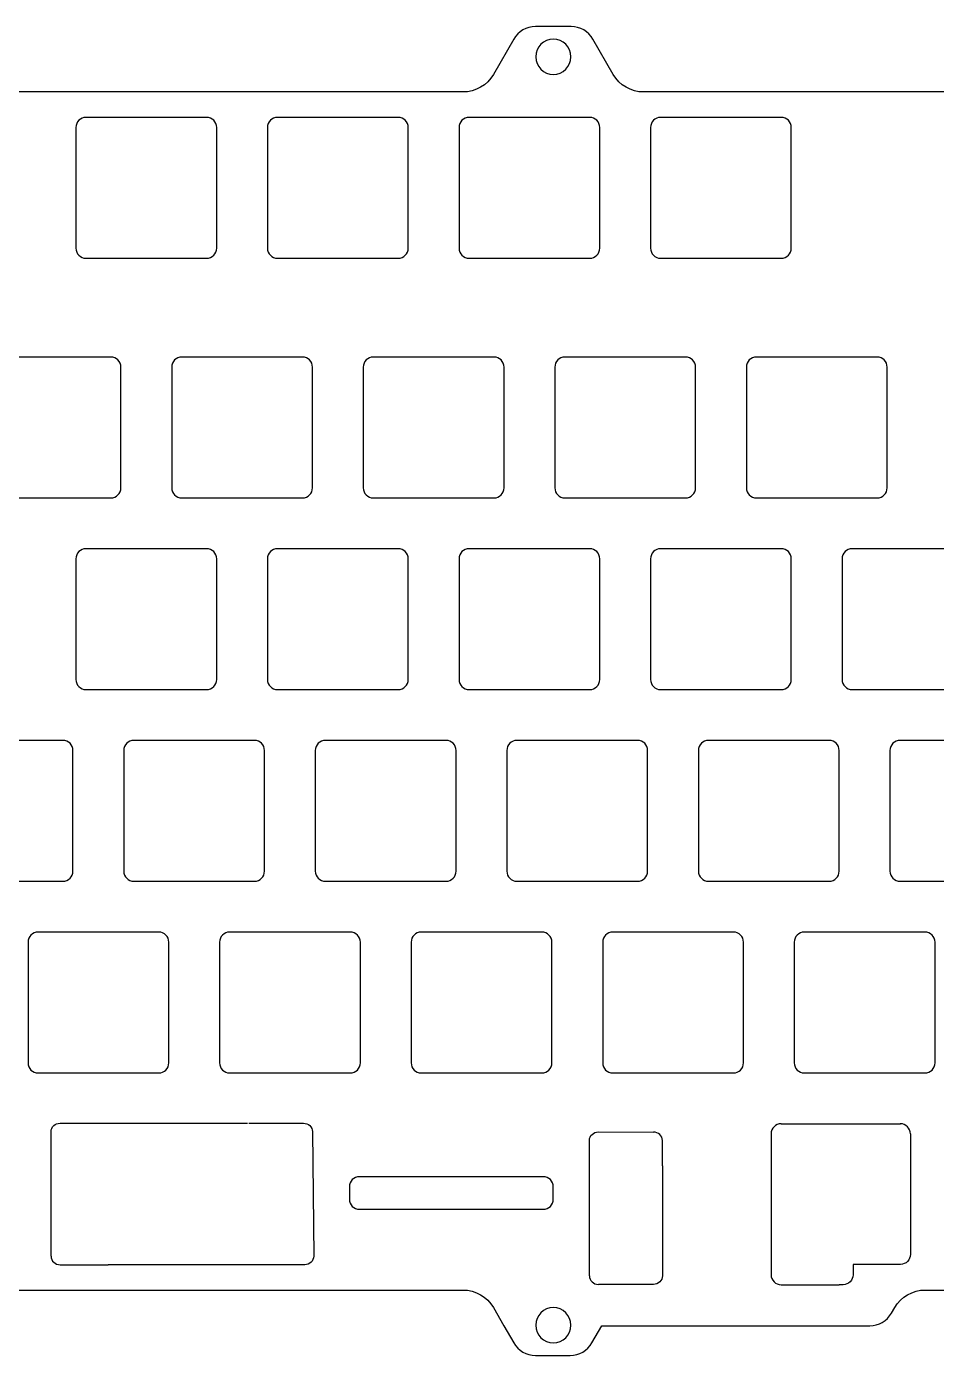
# Model space of a CAD drawing. Header units: inches. Extents: x -68 to 284, y 74 to 206.
# Drawn here: x 55.6 to 146.1, y 73.7 to 205.7 of the extents above; entities that cross this region are included whole.
import ezdxf

# ---------------------------------------------------------------- set-up
doc = ezdxf.new("R2010")
doc.units = ezdxf.units.IN
doc.header["$MEASUREMENT"] = 0

# ---------------------------------------------------------------- blocks, each defined once
blk = doc.blocks.new('block 4')
at = {"color": 5, "lineweight": 25, "true_color": 0x0000ff}
blk.add_lwpolyline([(109.19, 73.67), (109.19, 73.67)], dxfattribs=at)
for points, knots in [([(139.42, 76.62), (140.31, 76.62), (141.14, 77.1), (141.58, 77.87), (141.58, 77.87), (141.9, 78.42), (141.9, 78.42), (142.53, 79.5), (143.69, 80.17), (144.94, 80.17), (144.94, 80.17), (178.97, 80.17), (178.97, 80.17), (180.22, 80.17), (181.37, 79.5), (182, 78.42), (182, 78.42), (184.02, 74.92), (184.02, 74.92), (184.47, 74.15), (185.29, 73.67), (186.18, 73.67), (186.18, 73.67), (189.72, 73.67), (189.72, 73.67), (190.61, 73.67), (191.44, 74.15), (191.88, 74.92), (191.88, 74.92), (193.91, 78.42), (193.91, 78.42), (194.53, 79.5), (195.69, 80.17), (196.94, 80.17), (196.94, 80.17), (258.97, 80.17), (258.97, 80.17), (260.22, 80.17), (261.37, 79.5), (262, 78.42), (262, 78.42), (264.02, 74.92), (264.02, 74.92), (264.47, 74.15), (265.29, 73.67), (266.18, 73.67), (266.18, 73.67), (269.72, 73.67), (269.72, 73.67), (270.61, 73.67), (271.44, 74.15), (271.88, 74.92), (271.88, 74.92), (273.91, 78.42), (273.91, 78.42), (274.53, 79.5), (275.69, 80.17), (276.94, 80.17), (276.94, 80.17), (279.95, 80.17), (279.95, 80.17), (280.48, 80.17), (280.99, 80.38), (281.37, 80.75), (281.37, 80.75), (283.2, 82.58), (283.2, 82.58), (283.57, 82.96), (283.78, 83.47), (283.78, 84), (283.78, 84), (283.78, 97.68), (283.78, 97.68), (283.78, 98.11), (283.64, 98.53), (283.37, 98.87), (283.37, 98.87), (282.24, 100.27), (282.24, 100.27), (281.94, 100.65), (281.78, 101.11), (281.78, 101.59), (281.78, 101.59), (281.78, 131.81), (281.78, 131.81), (281.78, 132.29), (281.94, 132.75), (282.24, 133.13), (282.24, 133.13), (283.36, 134.53), (283.36, 134.53), (283.63, 134.87), (283.78, 135.29), (283.78, 135.72), (283.78, 135.72), (283.78, 195.4), (283.78, 195.4), (283.78, 195.93), (283.57, 196.44), (283.19, 196.82), (283.19, 196.82), (281.37, 198.65), (281.37, 198.65), (280.99, 199.02), (280.48, 199.23), (279.95, 199.23), (279.95, 199.23), (277.77, 199.23), (277.77, 199.23), (276.66, 199.23), (275.62, 199.76), (274.96, 200.65), (274.96, 200.65), (271.95, 204.72), (271.95, 204.72), (271.47, 205.36), (270.73, 205.73), (269.94, 205.73), (269.94, 205.73), (266.18, 205.73), (266.18, 205.73), (265.29, 205.73), (264.46, 205.25), (264.02, 204.48), (264.02, 204.48), (262, 200.98), (262, 200.98), (261.37, 199.9), (260.21, 199.23), (258.96, 199.23), (258.96, 199.23), (227.45, 199.23), (227.45, 199.23), (226.9, 199.23), (226.45, 198.78), (226.45, 198.23), (226.45, 198.23), (226.45, 196.96), (226.45, 196.96), (226.45, 196.4), (226, 195.96), (225.45, 195.96), (225.45, 195.96), (219.06, 195.96), (219.06, 195.96), (218.51, 195.96), (218.06, 196.4), (218.06, 196.96), (218.06, 196.96), (218.06, 198.23), (218.06, 198.23), (218.06, 198.78), (217.61, 199.23), (217.06, 199.23), (217.06, 199.23), (196.93, 199.23), (196.93, 199.23), (195.68, 199.23), (194.53, 199.9), (193.9, 200.98), (193.9, 200.98), (191.88, 204.48), (191.88, 204.48), (191.44, 205.25), (190.61, 205.73), (189.72, 205.73), (189.72, 205.73), (186.18, 205.73), (186.18, 205.73), (185.29, 205.73), (184.46, 205.25), (184.02, 204.48), (184.02, 204.48), (182, 200.98), (182, 200.98), (181.37, 199.9), (180.21, 199.23), (178.96, 199.23), (178.96, 199.23), (116.93, 199.23), (116.93, 199.23), (115.68, 199.23), (114.53, 199.9), (113.9, 200.98), (113.9, 200.98), (111.88, 204.48), (111.88, 204.48), (111.44, 205.25), (110.61, 205.73), (109.72, 205.73), (109.72, 205.73), (106.18, 205.73), (106.18, 205.73), (105.29, 205.73), (104.46, 205.25), (104.02, 204.48), (104.02, 204.48), (102, 200.98), (102, 200.98), (101.37, 199.9), (100.21, 199.23), (98.96, 199.23), (98.96, 199.23), (36.93, 199.23), (36.93, 199.23), (35.68, 199.23), (34.53, 199.9), (33.9, 200.98), (33.9, 200.98), (31.88, 204.48), (31.88, 204.48), (31.44, 205.25), (30.61, 205.73), (29.72, 205.73), (29.72, 205.73), (26.18, 205.73), (26.18, 205.73), (25.29, 205.73), (24.46, 205.25), (24.02, 204.48), (24.02, 204.48), (22, 200.98), (22, 200.98), (21.37, 199.9), (20.21, 199.23), (18.96, 199.23), (18.96, 199.23), (-43.07, 199.23), (-43.07, 199.23), (-44.32, 199.23), (-45.47, 199.9), (-46.1, 200.98), (-46.1, 200.98), (-48.12, 204.48), (-48.12, 204.48), (-48.56, 205.25), (-49.39, 205.73), (-50.28, 205.73), (-50.28, 205.73), (-53.82, 205.73), (-53.82, 205.73), (-54.71, 205.73), (-55.54, 205.25), (-55.98, 204.48), (-55.98, 204.48), (-58, 200.98), (-58, 200.98), (-58.63, 199.9), (-59.79, 199.23), (-61.04, 199.23), (-61.04, 199.23), (-64.05, 199.23), (-64.05, 199.23), (-64.58, 199.23), (-65.09, 199.02), (-65.47, 198.65), (-65.47, 198.65), (-67.3, 196.82), (-67.3, 196.82), (-67.67, 196.44), (-67.88, 195.93), (-67.88, 195.4), (-67.88, 195.4), (-67.88, 151.72), (-67.88, 151.72), (-67.88, 151.29), (-67.74, 150.87), (-67.47, 150.53), (-67.47, 150.53), (-66.34, 149.13), (-66.34, 149.13), (-66.04, 148.75), (-65.88, 148.29), (-65.88, 147.82), (-65.88, 147.82), (-65.88, 107.59), (-65.88, 107.59), (-65.88, 107.11), (-66.04, 106.65), (-66.34, 106.27), (-66.34, 106.27), (-67.47, 104.87), (-67.47, 104.87), (-67.74, 104.53), (-67.88, 104.11), (-67.88, 103.68), (-67.88, 103.68), (-67.88, 84), (-67.88, 84), (-67.88, 83.47), (-67.67, 82.96), (-67.3, 82.58), (-67.3, 82.58), (-65.47, 80.76), (-65.47, 80.76), (-65.09, 80.38), (-64.58, 80.17), (-64.05, 80.17), (-64.05, 80.17), (-61.04, 80.17), (-61.04, 80.17), (-59.79, 80.17), (-58.63, 79.5), (-58.01, 78.42), (-58.01, 78.42), (-55.98, 74.92), (-55.98, 74.92), (-55.54, 74.15), (-54.71, 73.67), (-53.82, 73.67), (-53.82, 73.67), (-50.28, 73.67), (-50.28, 73.67), (-49.39, 73.67), (-48.56, 74.15), (-48.12, 74.92), (-48.12, 74.92), (-46.1, 78.42), (-46.1, 78.42), (-45.47, 79.5), (-44.32, 80.17), (-43.07, 80.17), (-43.07, 80.17), (6.96, 80.17), (6.96, 80.17), (8.21, 80.17), (9.37, 79.5), (9.99, 78.42), (9.99, 78.42), (12.02, 74.92), (12.02, 74.92), (12.46, 74.15), (13.29, 73.67), (14.18, 73.67), (14.18, 73.67), (29.72, 73.67), (29.72, 73.67), (30.61, 73.67), (31.44, 74.15), (31.88, 74.92), (31.88, 74.92), (33.9, 78.42), (33.9, 78.42), (34.53, 79.5), (35.68, 80.17), (36.93, 80.17), (36.93, 80.17), (98.96, 80.17), (98.96, 80.17), (100.21, 80.17), (101.37, 79.5), (101.99, 78.42), (101.99, 78.42), (103.03, 76.62), (103.03, 76.62)], [0, 0, 0, 0, 1, 1, 1, 2, 2, 2, 3, 3, 3, 4, 4, 4, 5, 5, 5, 6, 6, 6, 7, 7, 7, 8, 8, 8, 9, 9, 9, 10, 10, 10, 11, 11, 11, 12, 12, 12, 13, 13, 13, 14, 14, 14, 15, 15, 15, 16, 16, 16, 17, 17, 17, 18, 18, 18, 19, 19, 19, 20, 20, 20, 21, 21, 21, 22, 22, 22, 23, 23, 23, 24, 24, 24, 25, 25, 25, 26, 26, 26, 27, 27, 27, 28, 28, 28, 29, 29, 29, 30, 30, 30, 31, 31, 31, 32, 32, 32, 33, 33, 33, 34, 34, 34, 35, 35, 35, 36, 36, 36, 37, 37, 37, 38, 38, 38, 39, 39, 39, 40, 40, 40, 41, 41, 41, 42, 42, 42, 43, 43, 43, 44, 44, 44, 45, 45, 45, 46, 46, 46, 47, 47, 47, 48, 48, 48, 49, 49, 49, 50, 50, 50, 51, 51, 51, 52, 52, 52, 53, 53, 53, 54, 54, 54, 55, 55, 55, 56, 56, 56, 57, 57, 57, 58, 58, 58, 59, 59, 59, 60, 60, 60, 61, 61, 61, 62, 62, 62, 63, 63, 63, 64, 64, 64, 65, 65, 65, 66, 66, 66, 67, 67, 67, 68, 68, 68, 69, 69, 69, 70, 70, 70, 71, 71, 71, 72, 72, 72, 73, 73, 73, 74, 74, 74, 75, 75, 75, 76, 76, 76, 77, 77, 77, 78, 78, 78, 79, 79, 79, 80, 80, 80, 81, 81, 81, 82, 82, 82, 83, 83, 83, 84, 84, 84, 85, 85, 85, 86, 86, 86, 87, 87, 87, 88, 88, 88, 89, 89, 89, 90, 90, 90, 91, 91, 91, 92, 92, 92, 93, 93, 93, 94, 94, 94, 95, 95, 95, 96, 96, 96, 97, 97, 97, 98, 98, 98, 99, 99, 99, 100, 100, 100, 101, 101, 101, 102, 102, 102, 103, 103, 103, 104, 104, 104, 105, 105, 105, 106, 106, 106, 107, 107, 107, 108, 108, 108, 109, 109, 109, 110, 110, 110, 111, 111, 111, 112, 112, 112, 113, 113, 113, 114, 114, 114, 115, 115, 115, 116, 116, 116, 117, 117, 117, 118, 118, 118, 118]), ([(103.03, 76.62), (103.03, 76.62), (104.02, 74.92), (104.02, 74.92), (104.46, 74.15), (105.29, 73.67), (106.18, 73.67)], [0, 0, 0, 0, 1, 1, 1, 2, 2, 2, 2]), ([(106.18, 73.67), (106.18, 73.67), (109.19, 73.67), (109.19, 73.67), (109.19, 73.67), (109.63, 73.67), (109.63, 73.67), (110.52, 73.67), (111.35, 74.15), (111.79, 74.92), (111.79, 74.92), (112.78, 76.62), (112.78, 76.62)], [0, 0, 0, 0, 1, 1, 1, 2, 2, 2, 3, 3, 3, 4, 4, 4, 4])]:
    blk.add_open_spline(points, degree=3, knots=knots, dxfattribs=at)
blk = doc.blocks.new('block 22')
at = {"color": 5, "lineweight": 25, "true_color": 0x0000ff}
blk.add_open_spline([(70, 171.89), (70, 172.45), (70.44, 172.89), (71, 172.89), (71, 172.89), (83, 172.89), (83, 172.89), (83.55, 172.89), (84, 172.45), (84, 171.89), (84, 171.89), (84, 159.89), (84, 159.89), (84, 159.34), (83.55, 158.89), (83, 158.89), (83, 158.89), (71, 158.89), (71, 158.89), (70.44, 158.89), (70, 159.34), (70, 159.89), (70, 159.89), (70, 171.89), (70, 171.89)], degree=3, knots=[0, 0, 0, 0, 1, 1, 1, 2, 2, 2, 3, 3, 3, 4, 4, 4, 5, 5, 5, 6, 6, 6, 7, 7, 7, 8, 8, 8, 8], dxfattribs=at)
blk = doc.blocks.new('block 23')
at = {"color": 5, "lineweight": 25, "true_color": 0x0000ff}
blk.add_open_spline([(127.15, 171.89), (127.15, 172.45), (127.59, 172.89), (128.15, 172.89), (128.15, 172.89), (140.15, 172.89), (140.15, 172.89), (140.7, 172.89), (141.15, 172.45), (141.15, 171.89), (141.15, 171.89), (141.15, 159.89), (141.15, 159.89), (141.15, 159.34), (140.7, 158.89), (140.15, 158.89), (140.15, 158.89), (128.15, 158.89), (128.15, 158.89), (127.59, 158.89), (127.15, 159.34), (127.15, 159.89), (127.15, 159.89), (127.15, 171.89), (127.15, 171.89)], degree=3, knots=[0, 0, 0, 0, 1, 1, 1, 2, 2, 2, 3, 3, 3, 4, 4, 4, 5, 5, 5, 6, 6, 6, 7, 7, 7, 8, 8, 8, 8], dxfattribs=at)
blk = doc.blocks.new('block 26')
at = {"color": 5, "lineweight": 25, "true_color": 0x0000ff}
blk.add_open_spline([(60.47, 152.84), (60.47, 153.4), (60.92, 153.84), (61.47, 153.84), (61.47, 153.84), (73.47, 153.84), (73.47, 153.84), (74.02, 153.84), (74.47, 153.4), (74.47, 152.84), (74.47, 152.84), (74.47, 140.84), (74.47, 140.84), (74.47, 140.29), (74.02, 139.84), (73.47, 139.84), (73.47, 139.84), (61.47, 139.84), (61.47, 139.84), (60.92, 139.84), (60.47, 140.29), (60.47, 140.84), (60.47, 140.84), (60.47, 152.84), (60.47, 152.84)], degree=3, knots=[0, 0, 0, 0, 1, 1, 1, 2, 2, 2, 3, 3, 3, 4, 4, 4, 5, 5, 5, 6, 6, 6, 7, 7, 7, 8, 8, 8, 8], dxfattribs=at)
blk = doc.blocks.new('block 27')
at = {"color": 5, "lineweight": 25, "true_color": 0x0000ff}
blk.add_open_spline([(136.67, 152.84), (136.67, 153.4), (137.12, 153.84), (137.67, 153.84), (137.67, 153.84), (149.67, 153.84), (149.67, 153.84), (150.22, 153.84), (150.67, 153.4), (150.67, 152.84), (150.67, 152.84), (150.67, 140.84), (150.67, 140.84), (150.67, 140.29), (150.22, 139.84), (149.67, 139.84), (149.67, 139.84), (137.67, 139.84), (137.67, 139.84), (137.12, 139.84), (136.67, 140.29), (136.67, 140.84), (136.67, 140.84), (136.67, 152.84), (136.67, 152.84)], degree=3, knots=[0, 0, 0, 0, 1, 1, 1, 2, 2, 2, 3, 3, 3, 4, 4, 4, 5, 5, 5, 6, 6, 6, 7, 7, 7, 8, 8, 8, 8], dxfattribs=at)
blk = doc.blocks.new('block 30')
at = {"color": 5, "lineweight": 25, "true_color": 0x0000ff}
blk.add_open_spline([(141.43, 133.79), (141.43, 134.35), (141.88, 134.79), (142.43, 134.79), (142.43, 134.79), (154.43, 134.79), (154.43, 134.79), (154.98, 134.79), (155.43, 134.35), (155.43, 133.79), (155.43, 133.79), (155.43, 121.79), (155.43, 121.79), (155.43, 121.24), (154.98, 120.79), (154.43, 120.79), (154.43, 120.79), (142.43, 120.79), (142.43, 120.79), (141.88, 120.79), (141.43, 121.24), (141.43, 121.79), (141.43, 121.79), (141.43, 133.79), (141.43, 133.79)], degree=3, knots=[0, 0, 0, 0, 1, 1, 1, 2, 2, 2, 3, 3, 3, 4, 4, 4, 5, 5, 5, 6, 6, 6, 7, 7, 7, 8, 8, 8, 8], dxfattribs=at)
blk = doc.blocks.new('block 31')
at = {"color": 5, "lineweight": 25, "true_color": 0x0000ff}
blk.add_open_spline([(84.28, 133.79), (84.28, 134.35), (84.73, 134.79), (85.28, 134.79), (85.28, 134.79), (97.28, 134.79), (97.28, 134.79), (97.83, 134.79), (98.28, 134.35), (98.28, 133.79), (98.28, 133.79), (98.28, 121.79), (98.28, 121.79), (98.28, 121.24), (97.83, 120.79), (97.28, 120.79), (97.28, 120.79), (85.28, 120.79), (85.28, 120.79), (84.73, 120.79), (84.28, 121.24), (84.28, 121.79), (84.28, 121.79), (84.28, 133.79), (84.28, 133.79)], degree=3, knots=[0, 0, 0, 0, 1, 1, 1, 2, 2, 2, 3, 3, 3, 4, 4, 4, 5, 5, 5, 6, 6, 6, 7, 7, 7, 8, 8, 8, 8], dxfattribs=at)
blk = doc.blocks.new('block 32')
at = {"color": 5, "lineweight": 25, "true_color": 0x0000ff}
blk.add_open_spline([(65.23, 133.79), (65.23, 134.35), (65.68, 134.79), (66.23, 134.79), (66.23, 134.79), (78.23, 134.79), (78.23, 134.79), (78.78, 134.79), (79.23, 134.35), (79.23, 133.79), (79.23, 133.79), (79.23, 121.79), (79.23, 121.79), (79.23, 121.24), (78.78, 120.79), (78.23, 120.79), (78.23, 120.79), (66.23, 120.79), (66.23, 120.79), (65.68, 120.79), (65.23, 121.24), (65.23, 121.79), (65.23, 121.79), (65.23, 133.79), (65.23, 133.79)], degree=3, knots=[0, 0, 0, 0, 1, 1, 1, 2, 2, 2, 3, 3, 3, 4, 4, 4, 5, 5, 5, 6, 6, 6, 7, 7, 7, 8, 8, 8, 8], dxfattribs=at)
blk = doc.blocks.new('block 33')
at = {"color": 5, "lineweight": 25, "true_color": 0x0000ff}
blk.add_open_spline([(60.47, 195.71), (60.47, 196.26), (60.92, 196.71), (61.47, 196.71), (61.47, 196.71), (73.47, 196.71), (73.47, 196.71), (74.02, 196.71), (74.47, 196.26), (74.47, 195.71), (74.47, 195.71), (74.47, 183.71), (74.47, 183.71), (74.47, 183.15), (74.02, 182.71), (73.47, 182.71), (73.47, 182.71), (61.47, 182.71), (61.47, 182.71), (60.92, 182.71), (60.47, 183.15), (60.47, 183.71), (60.47, 183.71), (60.47, 195.71), (60.47, 195.71)], degree=3, knots=[0, 0, 0, 0, 1, 1, 1, 2, 2, 2, 3, 3, 3, 4, 4, 4, 5, 5, 5, 6, 6, 6, 7, 7, 7, 8, 8, 8, 8], dxfattribs=at)
blk = doc.blocks.new('block 44')
at = {"color": 5, "lineweight": 25, "true_color": 0x0000ff}
blk.add_open_spline([(131.91, 114.74), (131.91, 115.3), (132.36, 115.74), (132.91, 115.74), (132.91, 115.74), (144.91, 115.74), (144.91, 115.74), (145.46, 115.74), (145.91, 115.3), (145.91, 114.74), (145.91, 114.74), (145.91, 102.74), (145.91, 102.74), (145.91, 102.19), (145.46, 101.74), (144.91, 101.74), (144.91, 101.74), (132.91, 101.74), (132.91, 101.74), (132.36, 101.74), (131.91, 102.19), (131.91, 102.74), (131.91, 102.74), (131.91, 114.74), (131.91, 114.74)], degree=3, knots=[0, 0, 0, 0, 1, 1, 1, 2, 2, 2, 3, 3, 3, 4, 4, 4, 5, 5, 5, 6, 6, 6, 7, 7, 7, 8, 8, 8, 8], dxfattribs=at)
blk = doc.blocks.new('block 45')
at = {"color": 5, "lineweight": 25, "true_color": 0x0000ff}
blk.add_open_spline([(93.81, 114.74), (93.81, 115.3), (94.26, 115.74), (94.81, 115.74), (94.81, 115.74), (106.81, 115.74), (106.81, 115.74), (107.36, 115.74), (107.81, 115.3), (107.81, 114.74), (107.81, 114.74), (107.81, 102.74), (107.81, 102.74), (107.81, 102.19), (107.36, 101.74), (106.81, 101.74), (106.81, 101.74), (94.81, 101.74), (94.81, 101.74), (94.26, 101.74), (93.81, 102.19), (93.81, 102.74), (93.81, 102.74), (93.81, 114.74), (93.81, 114.74)], degree=3, knots=[0, 0, 0, 0, 1, 1, 1, 2, 2, 2, 3, 3, 3, 4, 4, 4, 5, 5, 5, 6, 6, 6, 7, 7, 7, 8, 8, 8, 8], dxfattribs=at)
blk = doc.blocks.new('block 46')
at = {"color": 5, "lineweight": 25, "true_color": 0x0000ff}
blk.add_open_spline([(74.76, 114.74), (74.76, 115.3), (75.21, 115.74), (75.76, 115.74), (75.76, 115.74), (87.76, 115.74), (87.76, 115.74), (88.31, 115.74), (88.76, 115.3), (88.76, 114.74), (88.76, 114.74), (88.76, 102.74), (88.76, 102.74), (88.76, 102.19), (88.31, 101.74), (87.76, 101.74), (87.76, 101.74), (75.76, 101.74), (75.76, 101.74), (75.21, 101.74), (74.76, 102.19), (74.76, 102.74), (74.76, 102.74), (74.76, 114.74), (74.76, 114.74)], degree=3, knots=[0, 0, 0, 0, 1, 1, 1, 2, 2, 2, 3, 3, 3, 4, 4, 4, 5, 5, 5, 6, 6, 6, 7, 7, 7, 8, 8, 8, 8], dxfattribs=at)
blk = doc.blocks.new('block 47')
at = {"color": 5, "lineweight": 25, "true_color": 0x0000ff}
blk.add_open_spline([(55.71, 114.74), (55.71, 115.3), (56.16, 115.74), (56.71, 115.74), (56.71, 115.74), (68.71, 115.74), (68.71, 115.74), (69.26, 115.74), (69.71, 115.3), (69.71, 114.74), (69.71, 114.74), (69.71, 102.74), (69.71, 102.74), (69.71, 102.19), (69.26, 101.74), (68.71, 101.74), (68.71, 101.74), (56.71, 101.74), (56.71, 101.74), (56.16, 101.74), (55.71, 102.19), (55.71, 102.74), (55.71, 102.74), (55.71, 114.74), (55.71, 114.74)], degree=3, knots=[0, 0, 0, 0, 1, 1, 1, 2, 2, 2, 3, 3, 3, 4, 4, 4, 5, 5, 5, 6, 6, 6, 7, 7, 7, 8, 8, 8, 8], dxfattribs=at)
blk = doc.blocks.new('block 53')
at = {"color": 5, "lineweight": 25, "true_color": 0x0000ff}
blk.add_open_spline([(50.95, 171.89), (50.95, 172.45), (51.39, 172.89), (51.95, 172.89), (51.95, 172.89), (63.95, 172.89), (63.95, 172.89), (64.5, 172.89), (64.95, 172.45), (64.95, 171.89), (64.95, 171.89), (64.95, 159.89), (64.95, 159.89), (64.95, 159.34), (64.5, 158.89), (63.95, 158.89), (63.95, 158.89), (51.95, 158.89), (51.95, 158.89), (51.39, 158.89), (50.95, 159.34), (50.95, 159.89), (50.95, 159.89), (50.95, 171.89), (50.95, 171.89)], degree=3, knots=[0, 0, 0, 0, 1, 1, 1, 2, 2, 2, 3, 3, 3, 4, 4, 4, 5, 5, 5, 6, 6, 6, 7, 7, 7, 8, 8, 8, 8], dxfattribs=at)
blk = doc.blocks.new('block 62')
at = {"color": 5, "lineweight": 25, "true_color": 0x0000ff}
blk.add_open_spline([(46.18, 133.79), (46.18, 134.35), (46.63, 134.79), (47.18, 134.79), (47.18, 134.79), (59.18, 134.79), (59.18, 134.79), (59.73, 134.79), (60.18, 134.35), (60.18, 133.79), (60.18, 133.79), (60.18, 121.79), (60.18, 121.79), (60.18, 121.24), (59.73, 120.79), (59.18, 120.79), (59.18, 120.79), (47.18, 120.79), (47.18, 120.79), (46.63, 120.79), (46.18, 121.24), (46.18, 121.79), (46.18, 121.79), (46.18, 133.79), (46.18, 133.79)], degree=3, knots=[0, 0, 0, 0, 1, 1, 1, 2, 2, 2, 3, 3, 3, 4, 4, 4, 5, 5, 5, 6, 6, 6, 7, 7, 7, 8, 8, 8, 8], dxfattribs=at)
blk = doc.blocks.new('block 72')
at = {"color": 5, "lineweight": 25, "true_color": 0x0000ff}
blk.add_open_spline([(89.05, 171.89), (89.05, 172.45), (89.49, 172.89), (90.05, 172.89), (90.05, 172.89), (102.05, 172.89), (102.05, 172.89), (102.6, 172.89), (103.05, 172.45), (103.05, 171.89), (103.05, 171.89), (103.05, 159.89), (103.05, 159.89), (103.05, 159.34), (102.6, 158.89), (102.05, 158.89), (102.05, 158.89), (90.05, 158.89), (90.05, 158.89), (89.49, 158.89), (89.05, 159.34), (89.05, 159.89), (89.05, 159.89), (89.05, 171.89), (89.05, 171.89)], degree=3, knots=[0, 0, 0, 0, 1, 1, 1, 2, 2, 2, 3, 3, 3, 4, 4, 4, 5, 5, 5, 6, 6, 6, 7, 7, 7, 8, 8, 8, 8], dxfattribs=at)
blk = doc.blocks.new('block 73')
at = {"color": 5, "lineweight": 25, "true_color": 0x0000ff}
blk.add_open_spline([(108.1, 171.89), (108.1, 172.45), (108.54, 172.89), (109.1, 172.89), (109.1, 172.89), (121.1, 172.89), (121.1, 172.89), (121.65, 172.89), (122.1, 172.45), (122.1, 171.89), (122.1, 171.89), (122.1, 159.89), (122.1, 159.89), (122.1, 159.34), (121.65, 158.89), (121.1, 158.89), (121.1, 158.89), (109.1, 158.89), (109.1, 158.89), (108.54, 158.89), (108.1, 159.34), (108.1, 159.89), (108.1, 159.89), (108.1, 171.89), (108.1, 171.89)], degree=3, knots=[0, 0, 0, 0, 1, 1, 1, 2, 2, 2, 3, 3, 3, 4, 4, 4, 5, 5, 5, 6, 6, 6, 7, 7, 7, 8, 8, 8, 8], dxfattribs=at)
blk = doc.blocks.new('block 74')
at = {"color": 5, "lineweight": 25, "true_color": 0x0000ff}
blk.add_open_spline([(79.52, 152.84), (79.52, 153.4), (79.97, 153.84), (80.52, 153.84), (80.52, 153.84), (92.52, 153.84), (92.52, 153.84), (93.07, 153.84), (93.52, 153.4), (93.52, 152.84), (93.52, 152.84), (93.52, 140.84), (93.52, 140.84), (93.52, 140.29), (93.07, 139.84), (92.52, 139.84), (92.52, 139.84), (80.52, 139.84), (80.52, 139.84), (79.97, 139.84), (79.52, 140.29), (79.52, 140.84), (79.52, 140.84), (79.52, 152.84), (79.52, 152.84)], degree=3, knots=[0, 0, 0, 0, 1, 1, 1, 2, 2, 2, 3, 3, 3, 4, 4, 4, 5, 5, 5, 6, 6, 6, 7, 7, 7, 8, 8, 8, 8], dxfattribs=at)
blk = doc.blocks.new('block 75')
at = {"color": 5, "lineweight": 25, "true_color": 0x0000ff}
blk.add_open_spline([(98.57, 152.84), (98.57, 153.4), (99.02, 153.84), (99.57, 153.84), (99.57, 153.84), (111.57, 153.84), (111.57, 153.84), (112.12, 153.84), (112.57, 153.4), (112.57, 152.84), (112.57, 152.84), (112.57, 140.84), (112.57, 140.84), (112.57, 140.29), (112.12, 139.84), (111.57, 139.84), (111.57, 139.84), (99.57, 139.84), (99.57, 139.84), (99.02, 139.84), (98.57, 140.29), (98.57, 140.84), (98.57, 140.84), (98.57, 152.84), (98.57, 152.84)], degree=3, knots=[0, 0, 0, 0, 1, 1, 1, 2, 2, 2, 3, 3, 3, 4, 4, 4, 5, 5, 5, 6, 6, 6, 7, 7, 7, 8, 8, 8, 8], dxfattribs=at)
blk = doc.blocks.new('block 76')
at = {"color": 5, "lineweight": 25, "true_color": 0x0000ff}
blk.add_open_spline([(117.62, 152.84), (117.62, 153.4), (118.07, 153.84), (118.62, 153.84), (118.62, 153.84), (130.62, 153.84), (130.62, 153.84), (131.17, 153.84), (131.62, 153.4), (131.62, 152.84), (131.62, 152.84), (131.62, 140.84), (131.62, 140.84), (131.62, 140.29), (131.17, 139.84), (130.62, 139.84), (130.62, 139.84), (118.62, 139.84), (118.62, 139.84), (118.07, 139.84), (117.62, 140.29), (117.62, 140.84), (117.62, 140.84), (117.62, 152.84), (117.62, 152.84)], degree=3, knots=[0, 0, 0, 0, 1, 1, 1, 2, 2, 2, 3, 3, 3, 4, 4, 4, 5, 5, 5, 6, 6, 6, 7, 7, 7, 8, 8, 8, 8], dxfattribs=at)
blk = doc.blocks.new('block 77')
at = {"color": 5, "lineweight": 25, "true_color": 0x0000ff}
blk.add_open_spline([(122.38, 133.79), (122.38, 134.35), (122.83, 134.79), (123.38, 134.79), (123.38, 134.79), (135.38, 134.79), (135.38, 134.79), (135.93, 134.79), (136.38, 134.35), (136.38, 133.79), (136.38, 133.79), (136.38, 121.79), (136.38, 121.79), (136.38, 121.24), (135.93, 120.79), (135.38, 120.79), (135.38, 120.79), (123.38, 120.79), (123.38, 120.79), (122.83, 120.79), (122.38, 121.24), (122.38, 121.79), (122.38, 121.79), (122.38, 133.79), (122.38, 133.79)], degree=3, knots=[0, 0, 0, 0, 1, 1, 1, 2, 2, 2, 3, 3, 3, 4, 4, 4, 5, 5, 5, 6, 6, 6, 7, 7, 7, 8, 8, 8, 8], dxfattribs=at)
blk = doc.blocks.new('block 78')
at = {"color": 5, "lineweight": 25, "true_color": 0x0000ff}
blk.add_open_spline([(103.33, 133.79), (103.33, 134.35), (103.78, 134.79), (104.33, 134.79), (104.33, 134.79), (116.33, 134.79), (116.33, 134.79), (116.88, 134.79), (117.33, 134.35), (117.33, 133.79), (117.33, 133.79), (117.33, 121.79), (117.33, 121.79), (117.33, 121.24), (116.88, 120.79), (116.33, 120.79), (116.33, 120.79), (104.33, 120.79), (104.33, 120.79), (103.78, 120.79), (103.33, 121.24), (103.33, 121.79), (103.33, 121.79), (103.33, 133.79), (103.33, 133.79)], degree=3, knots=[0, 0, 0, 0, 1, 1, 1, 2, 2, 2, 3, 3, 3, 4, 4, 4, 5, 5, 5, 6, 6, 6, 7, 7, 7, 8, 8, 8, 8], dxfattribs=at)
blk = doc.blocks.new('block 79')
at = {"color": 5, "lineweight": 25, "true_color": 0x0000ff}
blk.add_open_spline([(79.52, 195.71), (79.52, 196.26), (79.97, 196.71), (80.52, 196.71), (80.52, 196.71), (92.52, 196.71), (92.52, 196.71), (93.07, 196.71), (93.52, 196.26), (93.52, 195.71), (93.52, 195.71), (93.52, 183.71), (93.52, 183.71), (93.52, 183.15), (93.07, 182.71), (92.52, 182.71), (92.52, 182.71), (80.52, 182.71), (80.52, 182.71), (79.97, 182.71), (79.52, 183.15), (79.52, 183.71), (79.52, 183.71), (79.52, 195.71), (79.52, 195.71)], degree=3, knots=[0, 0, 0, 0, 1, 1, 1, 2, 2, 2, 3, 3, 3, 4, 4, 4, 5, 5, 5, 6, 6, 6, 7, 7, 7, 8, 8, 8, 8], dxfattribs=at)
blk = doc.blocks.new('block 80')
at = {"color": 5, "lineweight": 25, "true_color": 0x0000ff}
blk.add_open_spline([(98.57, 195.71), (98.57, 196.26), (99.02, 196.71), (99.57, 196.71), (99.57, 196.71), (111.57, 196.71), (111.57, 196.71), (112.12, 196.71), (112.57, 196.26), (112.57, 195.71), (112.57, 195.71), (112.57, 183.71), (112.57, 183.71), (112.57, 183.15), (112.12, 182.71), (111.57, 182.71), (111.57, 182.71), (99.57, 182.71), (99.57, 182.71), (99.02, 182.71), (98.57, 183.15), (98.57, 183.71), (98.57, 183.71), (98.57, 195.71), (98.57, 195.71)], degree=3, knots=[0, 0, 0, 0, 1, 1, 1, 2, 2, 2, 3, 3, 3, 4, 4, 4, 5, 5, 5, 6, 6, 6, 7, 7, 7, 8, 8, 8, 8], dxfattribs=at)
blk = doc.blocks.new('block 81')
at = {"color": 5, "lineweight": 25, "true_color": 0x0000ff}
blk.add_open_spline([(117.62, 195.71), (117.62, 196.26), (118.07, 196.71), (118.62, 196.71), (118.62, 196.71), (130.62, 196.71), (130.62, 196.71), (131.17, 196.71), (131.62, 196.26), (131.62, 195.71), (131.62, 195.71), (131.62, 183.71), (131.62, 183.71), (131.62, 183.15), (131.17, 182.71), (130.62, 182.71), (130.62, 182.71), (118.62, 182.71), (118.62, 182.71), (118.07, 182.71), (117.62, 183.15), (117.62, 183.71), (117.62, 183.71), (117.62, 195.71), (117.62, 195.71)], degree=3, knots=[0, 0, 0, 0, 1, 1, 1, 2, 2, 2, 3, 3, 3, 4, 4, 4, 5, 5, 5, 6, 6, 6, 7, 7, 7, 8, 8, 8, 8], dxfattribs=at)
blk = doc.blocks.new('block 82')
at = {"color": 5, "lineweight": 25, "true_color": 0x0000ff}
blk.add_open_spline([(112.86, 114.74), (112.86, 115.3), (113.31, 115.74), (113.86, 115.74), (113.86, 115.74), (125.86, 115.74), (125.86, 115.74), (126.41, 115.74), (126.86, 115.3), (126.86, 114.74), (126.86, 114.74), (126.86, 102.74), (126.86, 102.74), (126.86, 102.19), (126.41, 101.74), (125.86, 101.74), (125.86, 101.74), (113.86, 101.74), (113.86, 101.74), (113.31, 101.74), (112.86, 102.19), (112.86, 102.74), (112.86, 102.74), (112.86, 114.74), (112.86, 114.74)], degree=3, knots=[0, 0, 0, 0, 1, 1, 1, 2, 2, 2, 3, 3, 3, 4, 4, 4, 5, 5, 5, 6, 6, 6, 7, 7, 7, 8, 8, 8, 8], dxfattribs=at)
blk = doc.blocks.new('block 86')
at = {"color": 5, "lineweight": 25, "true_color": 0x0000ff}
blk.add_open_spline([(143.46, 95.69), (143.46, 95.69), (143.46, 83.72), (143.46, 83.72), (143.46, 83.16), (143.02, 82.71), (142.47, 82.71), (142.47, 82.71), (137.76, 82.71), (137.76, 82.71), (137.76, 82.71), (137.76, 81.69), (137.76, 81.69)], degree=3, knots=[0, 0, 0, 0, 1, 1, 1, 2, 2, 2, 3, 3, 3, 4, 4, 4, 4], dxfattribs=at)
blk = doc.blocks.new('block 87')
at = {"color": 5, "lineweight": 25, "true_color": 0x0000ff}
blk.add_open_spline([(129.61, 95.69), (129.61, 95.69), (129.61, 81.69), (129.61, 81.69), (129.61, 81.14), (130.06, 80.69), (130.61, 80.69), (130.61, 80.69), (136.37, 80.69), (136.37, 80.69)], degree=3, knots=[0, 0, 0, 0, 1, 1, 1, 2, 2, 2, 3, 3, 3, 3], dxfattribs=at)
blk = doc.blocks.new('block 115')
at = {"color": 5, "lineweight": 25, "true_color": 0x0000ff}
blk.add_open_spline([(106.2, 202.73), (106.2, 203.7), (106.98, 204.48), (107.95, 204.48), (108.92, 204.48), (109.7, 203.7), (109.7, 202.73), (109.7, 201.76), (108.92, 200.98), (107.95, 200.98), (106.98, 200.98), (106.2, 201.76), (106.2, 202.73), (106.2, 202.73), (106.2, 202.73), (106.2, 202.73)], degree=3, knots=[0, 0, 0, 0, 1, 1, 1, 2, 2, 2, 3, 3, 3, 4, 4, 4, 5, 5, 5, 5], dxfattribs=at)
blk = doc.blocks.new('block 120')
at = {"color": 5, "lineweight": 25, "true_color": 0x0000ff}
blk.add_open_spline([(106.2, 76.67), (106.2, 77.64), (106.98, 78.42), (107.95, 78.42), (108.92, 78.42), (109.7, 77.64), (109.7, 76.67), (109.7, 75.7), (108.92, 74.92), (107.95, 74.92), (106.98, 74.92), (106.2, 75.7), (106.2, 76.67), (106.2, 76.67), (106.2, 76.67), (106.2, 76.67)], degree=3, knots=[0, 0, 0, 0, 1, 1, 1, 2, 2, 2, 3, 3, 3, 4, 4, 4, 5, 5, 5, 5], dxfattribs=at)
blk = doc.blocks.new('block 131')
at = {"color": 5, "lineweight": 25, "true_color": 0x0000ff}
blk.add_lwpolyline([(143.49, 95.69), (143.49, 95.69)], dxfattribs=at)
blk = doc.blocks.new('block 190')
at = {"color": 5, "lineweight": 25, "true_color": 0x0000ff}
blk.add_lwpolyline([(130.61, 96.69), (136.73, 96.69), (142.49, 96.69)], dxfattribs=at)
blk = doc.blocks.new('block 191')
at = {"color": 5, "lineweight": 25, "true_color": 0x0000ff}
blk.add_lwpolyline([(129.61, 95.69), (129.61, 95.69)], dxfattribs=at)
blk = doc.blocks.new('block 192')
at = {"color": 5, "lineweight": 25, "true_color": 0x0000ff}
blk.add_lwpolyline([(143.49, 95.69), (143.49, 95.69)], dxfattribs=at)
blk = doc.blocks.new('block 199')
at = {"color": 5, "lineweight": 25, "true_color": 0x0000ff}
blk.add_open_spline([(130.61, 96.69), (130.06, 96.69), (129.61, 96.25), (129.61, 95.69)], degree=3, dxfattribs=at)
blk = doc.blocks.new('block 200')
at = {"color": 5, "lineweight": 25, "true_color": 0x0000ff}
blk.add_open_spline([(143.46, 95.69), (143.46, 96.25), (143.01, 96.69), (142.46, 96.69)], degree=3, dxfattribs=at)
blk = doc.blocks.new('block 250')
at = {"color": 5, "lineweight": 25, "true_color": 0x0000ff}
blk.add_open_spline([(137.76, 81.69), (137.76, 81.14), (137.31, 80.69), (136.76, 80.69), (136.76, 80.69), (136.37, 80.69), (136.37, 80.69)], degree=3, knots=[0, 0, 0, 0, 1, 1, 1, 2, 2, 2, 2], dxfattribs=at)
blk = doc.blocks.new('block 251')
at = {"color": 5, "lineweight": 25, "true_color": 0x0000ff}
blk.add_open_spline([(118.8, 92.5), (118.8, 92.5), (118.8, 81.57), (118.8, 81.57), (118.8, 81.11), (118.4, 80.73), (117.91, 80.73), (117.91, 80.73), (112.43, 80.73), (112.43, 80.73)], degree=3, knots=[0, 0, 0, 0, 1, 1, 1, 2, 2, 2, 3, 3, 3, 3], dxfattribs=at)
blk = doc.blocks.new('block 253')
at = {"color": 5, "lineweight": 25, "true_color": 0x0000ff}
blk.add_open_spline([(111.54, 81.57), (111.54, 81.11), (111.94, 80.73), (112.43, 80.73)], degree=3, dxfattribs=at)
blk = doc.blocks.new('block 254')
at = {"color": 5, "lineweight": 25, "true_color": 0x0000ff}
blk.add_lwpolyline([(117.91, 95.86), (117.91, 95.86)], dxfattribs=at)
blk = doc.blocks.new('block 255')
at = {"color": 5, "lineweight": 25, "true_color": 0x0000ff}
blk.add_lwpolyline([(118.8, 92.5), (118.8, 95.02)], dxfattribs=at)
blk = doc.blocks.new('block 256')
at = {"color": 5, "lineweight": 25, "true_color": 0x0000ff}
blk.add_open_spline([(111.54, 81.57), (111.54, 81.57), (111.54, 92.35), (111.54, 92.35), (111.54, 92.35), (111.54, 95.04), (111.54, 95.04), (111.54, 95.51), (111.94, 95.88), (112.43, 95.88), (112.43, 95.88), (117.91, 95.86), (117.91, 95.86)], degree=3, knots=[0, 0, 0, 0, 1, 1, 1, 2, 2, 2, 3, 3, 3, 4, 4, 4, 4], dxfattribs=at)
blk = doc.blocks.new('block 257')
at = {"color": 5, "lineweight": 25, "true_color": 0x0000ff}
blk.add_open_spline([(118.8, 95.02), (118.8, 95.48), (118.4, 95.86), (117.91, 95.86)], degree=3, dxfattribs=at)
blk = doc.blocks.new('block 258')
at = {"color": 5, "lineweight": 25, "true_color": 0x0000ff}
blk.add_open_spline([(84.12, 83.52), (84.12, 83.06), (83.72, 82.68), (83.23, 82.68), (83.23, 82.68), (63.68, 82.68), (63.68, 82.68)], degree=3, knots=[0, 0, 0, 0, 1, 1, 1, 2, 2, 2, 2], dxfattribs=at)
blk = doc.blocks.new('block 260')
at = {"color": 5, "lineweight": 25, "true_color": 0x0000ff}
blk.add_open_spline([(58, 83.52), (58, 83.06), (58.41, 82.68), (58.91, 82.68), (58.91, 82.68), (63.68, 82.68), (63.68, 82.68)], degree=3, knots=[0, 0, 0, 0, 1, 1, 1, 2, 2, 2, 2], dxfattribs=at)
blk = doc.blocks.new('block 261')
at = {"color": 5, "lineweight": 25, "true_color": 0x0000ff}
blk.add_lwpolyline([(77.66, 96.75), (83.1, 96.75)], dxfattribs=at)
blk = doc.blocks.new('block 262')
at = {"color": 5, "lineweight": 25, "true_color": 0x0000ff}
blk.add_lwpolyline([(83.99, 95.91), (83.99, 95.91)], dxfattribs=at)
blk = doc.blocks.new('block 263')
at = {"color": 5, "lineweight": 25, "true_color": 0x0000ff}
blk.add_open_spline([(58, 83.52), (58, 83.52), (58, 95.91), (58, 95.91), (58, 96.37), (58.4, 96.75), (58.89, 96.75), (58.89, 96.75), (63.55, 96.75), (63.55, 96.75), (63.55, 96.75), (77.53, 96.75), (77.53, 96.75)], degree=3, knots=[0, 0, 0, 0, 1, 1, 1, 2, 2, 2, 3, 3, 3, 4, 4, 4, 4], dxfattribs=at)
blk = doc.blocks.new('block 264')
at = {"color": 5, "lineweight": 25, "true_color": 0x0000ff}
blk.add_open_spline([(83.1, 96.75), (83.6, 96.75), (83.99, 96.37), (83.99, 95.91), (83.99, 95.91), (84.12, 83.52), (84.12, 83.52)], degree=3, knots=[0, 0, 0, 0, 1, 1, 1, 2, 2, 2, 2], dxfattribs=at)

msp = doc.modelspace()

# ---------------------------------------------------------------- linework, layer by layer
at = {"color": 5, "lineweight": 25, "true_color": 0x0000ff}
for points in [[(136.37, 80.69), (136.37, 80.69)], [(112.78, 76.62), (114.39, 76.62)], [(112.78, 76.62), (112.78, 76.62)], [(114.39, 76.62), (139.42, 76.62)]]:
    msp.add_lwpolyline(points, dxfattribs=at)
msp.add_open_spline([(106.95, 88.19), (106.95, 88.19), (88.67, 88.19), (88.67, 88.19), (88.11, 88.19), (87.67, 88.64), (87.67, 89.19), (87.67, 89.19), (87.67, 90.43), (87.67, 90.43), (87.67, 90.98), (88.11, 91.43), (88.67, 91.43), (88.67, 91.43), (106.95, 91.43), (106.95, 91.43), (107.5, 91.43), (107.95, 90.98), (107.95, 90.43), (107.95, 90.43), (107.95, 89.19), (107.95, 89.19), (107.95, 88.64), (107.5, 88.19), (106.95, 88.19)], degree=3, knots=[0, 0, 0, 0, 1, 1, 1, 2, 2, 2, 3, 3, 3, 4, 4, 4, 5, 5, 5, 6, 6, 6, 7, 7, 7, 8, 8, 8, 8], dxfattribs=at)

# ---------------------------------------------------------------- block references
for name in ['block 4', 'block 115', 'block 33', 'block 79', 'block 80', 'block 81', 'block 53', 'block 22', 'block 72', 'block 73', 'block 23', 'block 26', 'block 74', 'block 75', 'block 76', 'block 27', 'block 62', 'block 32', 'block 31', 'block 78', 'block 77', 'block 30', 'block 47', 'block 46', 'block 45', 'block 82', 'block 44', 'block 263', 'block 261', 'block 264', 'block 199', 'block 190', 'block 200', 'block 262', 'block 256', 'block 254', 'block 257', 'block 87', 'block 191', 'block 86', 'block 131', 'block 192', 'block 255', 'block 251', 'block 260', 'block 258', 'block 253', 'block 250', 'block 120']:
    msp.add_blockref(name, (0, 0))

doc.saveas('drawing.dxf')
